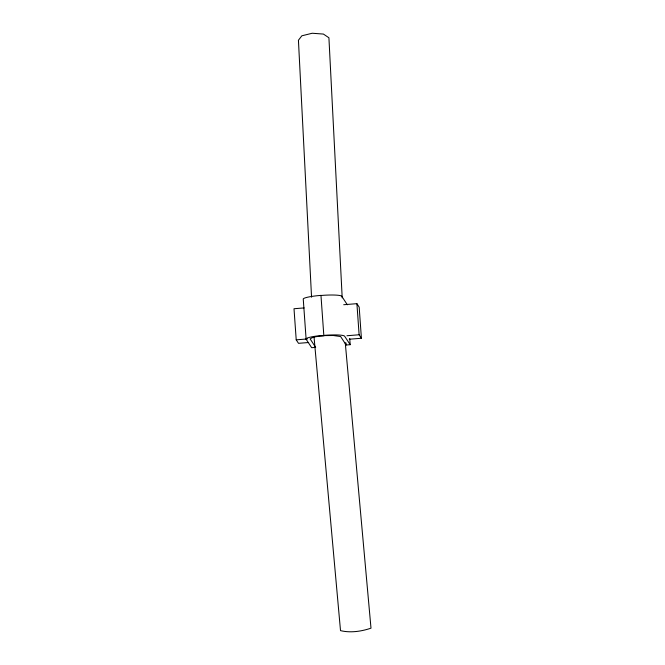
<?xml version="1.0" encoding="UTF-8"?>
<svg xmlns="http://www.w3.org/2000/svg" width="665" height="665" viewBox="0 0 665 665"><rect width="100%" height="100%" fill="white"/><g stroke="black" fill="none" stroke-linecap="round" stroke-linejoin="round"><path stroke-width="1" d="M324.129 335.767C319.474 336.557 314.088 336.033 310.123 338.892L315.667 347.371L311.661 347.695L306.116 339.216L303.265 299.317A19.368 2.502 -4.1 0 1 317.072 295.734L320.962 295.376L323.813 335.376L327.762 335.11A19.368 2.502 -4.1 0 1 344.628 336.216L350.181 344.686L346.166 345.01L340.621 336.54L333.331 335.509L319.915 335.642A19.368 2.502 -4.1 0 0 306.116 339.216M304.146 307.92L294.005 308.735L296.216 339.84L298.502 343.323L308.643 342.508M343.714 304.728L356.906 303.664L359.183 307.147L361.403 338.252L349.233 339.233M296.216 339.84L307.38 338.934M346.947 335.742L359.117 334.761L361.403 338.252M320.971 295.476L324.919 295.202A19.368 2.502 -4.1 0 1 341.785 296.307L347.338 304.786M345.268 342.808L370.995 628.167C361.428 631.434 350.397 633.055 340.513 630.628L314.038 336.997M356.906 303.664L359.117 334.761M349.74 338.543L350.181 344.686M346.024 342.965L346.166 345.01M342.201 297.862L328.917 37.772L323.406 34.065L312.193 33.25L301.852 35.802L298.427 40.233L311.553 297.213"/></g></svg>
